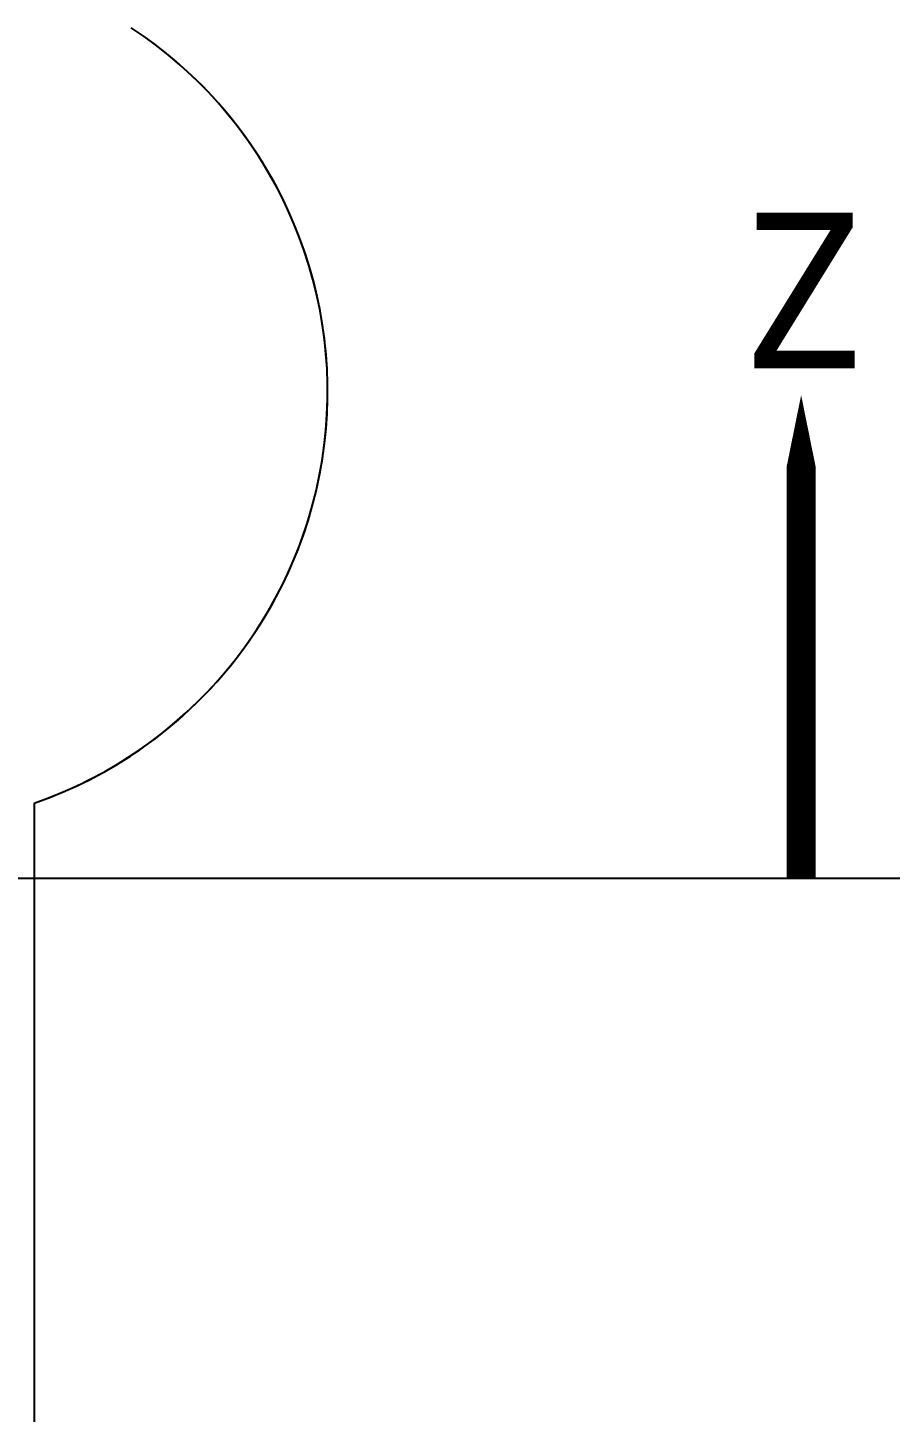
# Model space of a CAD drawing. Header units: millimetres. Extents: x 7426 to 8740, y 124 to 421.
# Drawn here: x 8504.16 to 8533.7, y 313.21 to 360.64 of the extents above; entities that cross this region are included whole.
import ezdxf

# ---------------------------------------------------------------- set-up
doc = ezdxf.new("R2010")
doc.units = ezdxf.units.MM
for name, color, linetype in [('外形图', 7, 'Continuous'), ('尺寸标注', 7, 'Continuous'), ('运动范围', 7, 'Continuous')]:
    doc.layers.add(name, color=color, linetype=linetype)
doc.styles.get("Standard").update_dxf_attribs({"font": 'msyh.ttc'})
doc.styles.add('微软雅黑', font='msyh.ttc')
doc.dimstyles.new('尺寸标注_1_30比例', dxfattribs={"dimtxt": 2.1, "dimasz": 1.7, "dimexe": 0.5, "dimexo": 0.4, "dimgap": 0.5, "dimtad": 1, "dimdec": 1, "dimlfac": 30, "dimdsep": 46, "dimtxsty": '微软雅黑', "dimcen": 0.09, "dimadec": 0, "dimazin": 0, "dimtp": 0.01, "dimtm": 0.01, "dimtfac": 1, "dimtdec": 1, "dimtofl": 0, "dimtmove": 0, "dimatfit": 3, "dimfxl": 1, "dimtolj": 1, "dimarcsym": 0})

# ---------------------------------------------------------------- blocks, each defined once
blk = doc.blocks.new('*D1026')
at = {"layer": 'Defpoints', "color": 0}
for p in [(8564.077, 348.176), (8493.847, 284.408), (8564.077, 279.131)]:
    blk.add_point(p, dxfattribs=at)
at = {"layer": '尺寸标注', "color": 0, "lineweight": -2}
for p, q in [((8564.077, 347.776), (8564.077, 278.631)), ((8493.847, 284.008), (8493.847, 278.631)), ((8495.547, 279.131), (8562.377, 279.131))]:
    blk.add_line(p, q, dxfattribs=at)
at = {"layer": '尺寸标注', "color": 0}
for points in [[(8495.547, 279.414), (8495.547, 278.847), (8493.847, 279.131)], [(8562.377, 278.847), (8562.377, 279.414), (8564.077, 279.131)]]:
    blk.add_solid(points, dxfattribs=at)
at = {"layer": '尺寸标注', "color": 0, "insert": (8528.962, 280.721), "char_height": 2.1, "attachment_point": 5, "style": '微软雅黑'}
blk.add_mtext('\\A1;\\A1;2107', dxfattribs=at)
blk = doc.blocks.new('*D1027')
at = {"layer": 'Defpoints', "color": 0}
for p in [(8569.965, 331.509), (8584.397, 331.509), (8511.346, 286.236)]:
    blk.add_point(p, dxfattribs=at)
at = {"layer": '尺寸标注', "color": 0, "lineweight": -2}
for p, q in [((8570.365, 331.509), (8584.897, 331.509)), ((8584.397, 287.936), (8584.397, 329.809)), ((8511.746, 286.236), (8584.897, 286.236))]:
    blk.add_line(p, q, dxfattribs=at)
at = {"layer": '尺寸标注', "color": 0}
for points in [[(8584.68, 329.809), (8584.114, 329.809), (8584.397, 331.509)], [(8584.114, 287.936), (8584.68, 287.936), (8584.397, 286.236)]]:
    blk.add_solid(points, dxfattribs=at)
at = {"layer": '尺寸标注', "color": 0, "insert": (8582.806, 308.873), "char_height": 2.1, "attachment_point": 5, "rotation": 90, "style": '微软雅黑'}
blk.add_mtext('\\A1;\\A1;1358', dxfattribs=at)
blk = doc.blocks.new('*D1028')
at = {"layer": 'Defpoints', "color": 0}
for p in [(8499.514, 412.739), (8584.397, 412.739), (8500.046, 331.509)]:
    blk.add_point(p, dxfattribs=at)
at = {"layer": '尺寸标注', "color": 0, "lineweight": -2}
for p, q in [((8499.914, 412.739), (8584.897, 412.739)), ((8584.397, 333.209), (8584.397, 411.039)), ((8500.446, 331.509), (8584.897, 331.509))]:
    blk.add_line(p, q, dxfattribs=at)
at = {"layer": '尺寸标注', "color": 0}
for points in [[(8584.68, 411.039), (8584.114, 411.039), (8584.397, 412.739)], [(8584.114, 333.209), (8584.68, 333.209), (8584.397, 331.509)]]:
    blk.add_solid(points, dxfattribs=at)
at = {"layer": '尺寸标注', "color": 0, "insert": (8582.812, 372.124), "char_height": 2.1, "attachment_point": 5, "rotation": 90, "style": '微软雅黑'}
blk.add_mtext('\\A1;\\A1;2437', dxfattribs=at)

msp = doc.modelspace()

# ---------------------------------------------------------------- linework, layer by layer
at = {"layer": '外形图'}
msp.add_arc((8499.5138, 348.176), 14.9148, 289.04184, 53.27883, dxfattribs=at)
at = {"layer": '运动范围'}
msp.add_line((8504.3798, 334.0774), (8504.3798, 286.9059), dxfattribs=at)
at = {"layer": '运动范围', "color": 0, "lineweight": 9}
msp.add_lwpolyline([(8530.6493, 331.5093, 1, 1, 0), (8530.6493, 343.1158, 2, 0, 0), (8530.6493, 348.0546, 0, 0, 0)], format="xyseb", dxfattribs=at)
at = {"layer": '运动范围'}
for radius, start, end in [(64.5631, 295, 170), (14.9148, 289.04184, 56.69698)]:
    msp.add_arc((8499.5138, 348.176), radius, start, end, dxfattribs=at)

# ---------------------------------------------------------------- texts
at = {"layer": '运动范围', "color": 0, "lineweight": 9, "insert": (8528.7818, 354.3098), "char_height": 5.3333, "attachment_point": 1}
msp.add_mtext_dynamic_manual_height_columns('Z', width=7.76337, gutter_width=17.5, heights=[0], dxfattribs=at)

# ---------------------------------------------------------------- dimensions: what is measured, and where the dimension line sits
at = {"layer": '尺寸标注'}
for base, p1, p2, text, picture, middle in [((8584.3971, 412.7391), (8500.0461, 331.5093), (8499.5138, 412.7391), '\\A1;2437', '*D1028', (8582.8118, 372.1242)), ((8584.3971, 331.5093), (8511.3464, 286.2361), (8569.965, 331.5093), '\\A1;1358', '*D1027', (8582.8057, 308.8727))]:
    dim = msp.add_linear_dim(base=base, p1=p1, p2=p2, angle=90, text=text, dimstyle='尺寸标注_1_30比例', dxfattribs=at)
    dim.commit()
    dim.dimension.update_dxf_attribs({"geometry": picture, "text_midpoint": middle})
dim = msp.add_linear_dim(base=(8564.0769, 279.1306), p1=(8493.8471, 284.4079), p2=(8564.0769, 348.176), text='\\A1;2107', dimstyle='尺寸标注_1_30比例', dxfattribs=at)
dim.commit()
dim.dimension.update_dxf_attribs({"geometry": '*D1026', "text_midpoint": (8528.962, 280.7213)})

doc.saveas('drawing.dxf')
